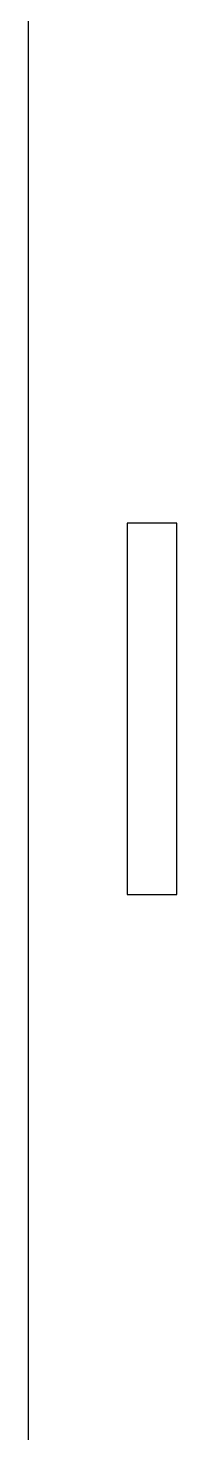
# Model space of a CAD drawing. Extents: x -144 to 693, y -254 to -25.
# Drawn here: x -144.2 to -138.2, y -196.5 to -139.7 of the extents above; entities that cross this region are included whole.
import ezdxf

# ---------------------------------------------------------------- set-up
doc = ezdxf.new("R2010")
doc.units = 0
doc.header["$MEASUREMENT"] = 0
doc.layers.add('LAYER_1', color=7, linetype='CONTINUOUS')

# ---------------------------------------------------------------- blocks, each defined once
blk = doc.blocks.new('BLOCK_678')
at = {"layer": 'LAYER_1', "color": 7}
blk.add_lwpolyline([(-144.181, -39), (-144.181, -214.5)], dxfattribs=at)
blk = doc.blocks.new('BLOCK_687')
at = {"layer": 'LAYER_1', "color": 7}
blk.add_lwpolyline([(-140.18, -159.7), (-140.18, -174.7)], dxfattribs=at)
blk = doc.blocks.new('BLOCK_688')
at = {"layer": 'LAYER_1', "color": 7}
blk.add_lwpolyline([(-140.18, -174.7), (-138.181, -174.7)], dxfattribs=at)
blk = doc.blocks.new('BLOCK_689')
at = {"layer": 'LAYER_1', "color": 7}
blk.add_lwpolyline([(-138.181, -174.7), (-138.181, -159.7)], dxfattribs=at)
blk = doc.blocks.new('BLOCK_690')
at = {"layer": 'LAYER_1', "color": 7}
blk.add_lwpolyline([(-138.181, -159.7), (-140.18, -159.7)], dxfattribs=at)

msp = doc.modelspace()

# ---------------------------------------------------------------- block references
at = {"layer": 'LAYER_1'}
for name in ['BLOCK_678', 'BLOCK_687', 'BLOCK_690', 'BLOCK_689', 'BLOCK_688']:
    msp.add_blockref(name, (0, 0), dxfattribs=at)

doc.saveas('drawing.dxf')
